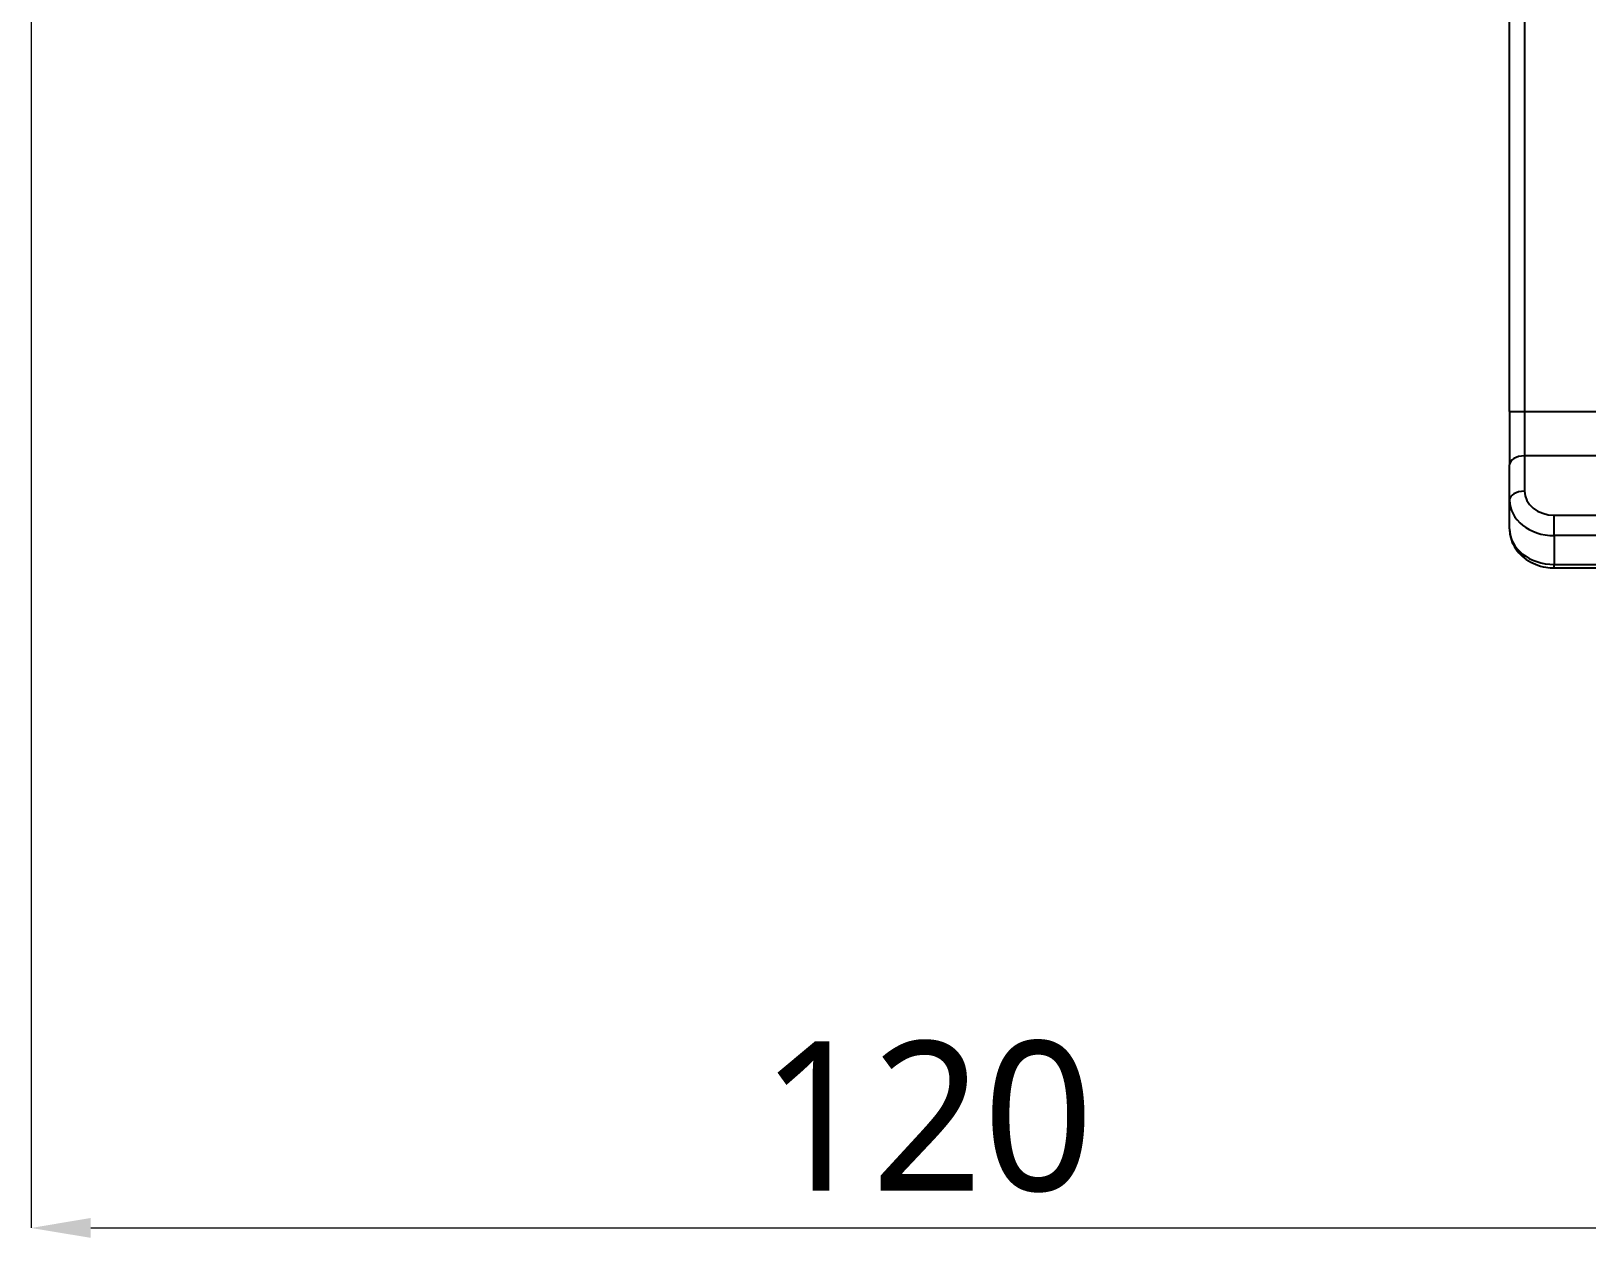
# Model space of a CAD drawing. Extents: x 4977 to 6105, y 0 to 827.
# Drawn here: x 5100.5 to 5204.7, y 211 to 291.8 of the extents above; entities that cross this region are included whole.
import ezdxf

# ---------------------------------------------------------------- set-up
doc = ezdxf.new("R2010")
doc.units = 0
doc.header["$LTSCALE"] = 10
doc.header["$MEASUREMENT"] = 0
doc.header["$PDMODE"] = 3
doc.header["$PDSIZE"] = -10
doc.layers.get('0').update_dxf_attribs({"linetype": 'CONTINUOUS'})
doc.layers.get('DEFPOINTS').update_dxf_attribs({"linetype": 'CONTINUOUS'})
doc.layers.add('1', color=7, linetype='CONTINUOUS')
doc.styles.add('Daelim Dimension', font='NanumGothic.ttf')
doc.dimstyles.new('DEFAULT', dxfattribs={"dimscale": 2, "dimtxt": 2, "dimasz": 2, "dimexe": 0, "dimexo": 2, "dimgap": 1, "dimtad": 1, "dimdec": 1, "dimzin": 9, "dimdsep": 46, "dimtxsty": 'Daelim Dimension', "dimcen": 0.5, "dimclrd": 252, "dimclre": 252, "dimclrt": 3, "dimadec": 1, "dimazin": 0, "dimtfac": 1, "dimtdec": 1, "dimtix": 1, "dimtmove": 0, "dimatfit": 3, "dimfxl": 0, "dimtolj": 1, "dimtzin": 1, "dimlwd": 9, "dimlwe": 9, "dimarcsym": 0})

# ---------------------------------------------------------------- blocks, each defined once
blk = doc.blocks.new('*D9')
at = {"color": 5, "lineweight": 9, "ltscale": 0.5}
for p, q in [((5220.52, 350.65), (5220.52, 211.64)), ((5100.52, 310.56), (5100.52, 211.64)), ((5104.52, 211.64), (5216.52, 211.64))]:
    blk.add_line(p, q, dxfattribs=at)
at = {"color": 5, "ltscale": 0.5}
for points in [[(5104.52, 212.31), (5104.52, 210.98), (5100.52, 211.64)], [(5216.52, 212.31), (5216.52, 210.98), (5220.52, 211.64)]]:
    blk.add_solid(points, dxfattribs=at)
at = {"layer": 'DEFPOINTS', "color": 0, "ltscale": 0.5}
for p in [(5220.52, 354.65), (5100.52, 314.56), (5220.52, 211.64)]:
    blk.add_point(p, dxfattribs=at)
at = {"color": 7, "lineweight": -3, "ltscale": 0.5, "insert": (5160.52, 219.07), "char_height": 10, "attachment_point": 5, "style": 'Daelim Dimension'}
blk.add_mtext('\\A1;120', dxfattribs=at)

msp = doc.modelspace()

# ---------------------------------------------------------------- linework, layer by layer
at = {"layer": '1', "color": 7, "linetype": 'Continuous', "lineweight": -3}
for p, q in [((5199.52, 266.3), (5199.52, 334.65)), ((5200.52, 334.65), (5200.52, 266.3)), ((5199.52, 266.3), (5199.52, 262.73)), ((5199.52, 266.3), (5200.52, 266.3)), ((5200.52, 266.3), (5240.52, 266.3)), ((5200.52, 266.3), (5200.52, 263.33)), ((5199.52, 260.37), (5199.52, 262.73)), ((5240.52, 263.33), (5200.52, 263.33)), ((5200.52, 263.33), (5200.52, 260.97)), ((5199.52, 258.44), (5199.52, 260.37)), ((5202.52, 259.36), (5238.52, 259.36)), ((5202.52, 258), (5202.52, 259.36)), ((5202.52, 258), (5202.52, 256.06)), ((5238.52, 258), (5202.52, 258)), ((5202.52, 255.83), (5202.52, 256.06)), ((5202.52, 256.06), (5238.52, 256.06)), ((5202.52, 255.83), (5238.52, 255.83))]:
    msp.add_line(p, q, dxfattribs=at)
for centre, major_axis, ratio, start_param, end_param in [((5200.52, 262.73), (-1, 0), 0.594178, 4.712389, 6.283185), ((5200.52, 260.37), (-1, 0), 0.594178, 4.712389, 6.283185), ((5202.52, 260.97), (2, 0), 0.805877, 3.141593, 4.712389), ((5202.52, 260.37), (3, 0), 0.792599, 3.141593, 4.712389), ((5202.52, 258.44), (3, 0), 0.792599, 3.141593, 4.712389)]:
    msp.add_ellipse(centre, major_axis=major_axis, ratio=ratio, start_param=start_param, end_param=end_param, dxfattribs=at)
msp.add_open_spline([(5199.52, 258.44), (5199.53, 258.29), (5199.56, 257.93), (5199.75, 257.38), (5200.12, 256.83), (5200.63, 256.38), (5201.25, 256.05), (5201.9, 255.86), (5202.33, 255.83), (5202.52, 255.83)], degree=3, knots=[0, 0, 0, 0, 0.105136, 0.256091, 0.406831, 0.559725, 0.71594, 0.875222, 1, 1, 1, 1], dxfattribs=at)

# ---------------------------------------------------------------- dimensions: what is measured, and where the dimension line sits
at = {"color": 5, "lineweight": -3, "ltscale": 0.5}
dim = msp.add_linear_dim(base=(5220.52, 211.64), p1=(5100.52, 314.56), p2=(5220.52, 354.65), dimstyle='DEFAULT', override={"dimtxt": 5, "dimclrd": 5, "dimclre": 5, "dimclrt": 7}, dxfattribs=at)
dim.commit()
dim.dimension.update_dxf_attribs({"geometry": '*D9', "text_midpoint": (5160.52, 219.07)})

doc.saveas('drawing.dxf')
